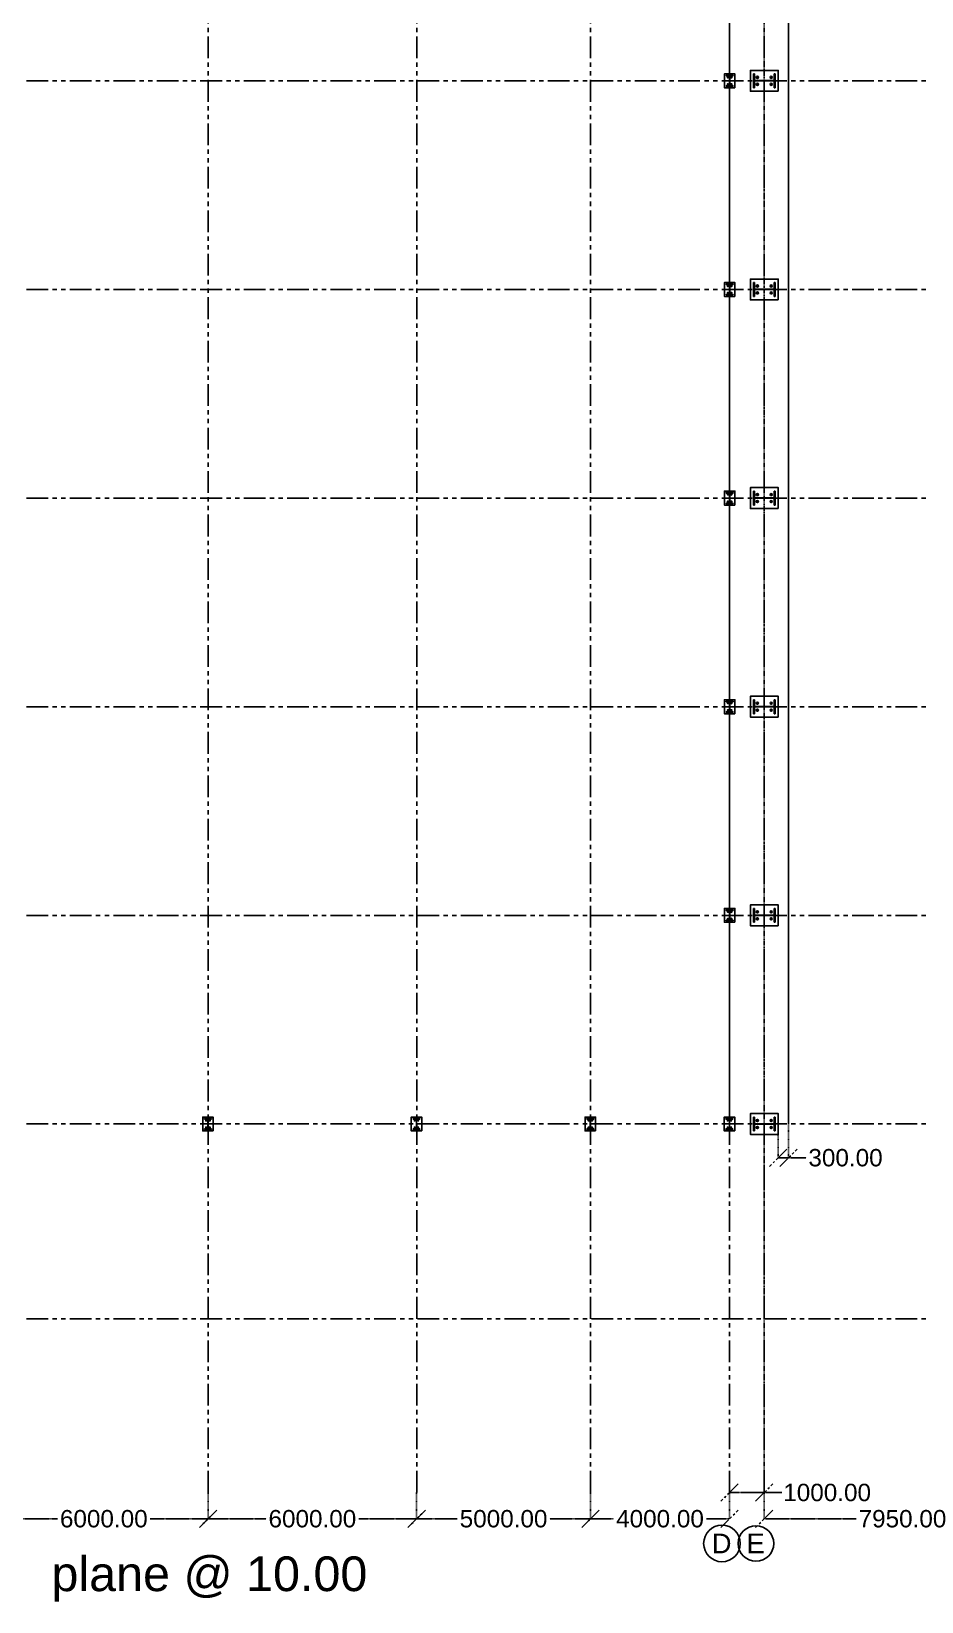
# Model space of a CAD drawing. Header units: inches. Extents: x 8519 to 881470, y -4476 to 84370.
# Drawn here: x 705604 to 731212, y -3130 to 42027 of the extents above; entities that cross this region are included whole.
import ezdxf

# ---------------------------------------------------------------- set-up
doc = ezdxf.new("R2010")
doc.units = ezdxf.units.IN
doc.header["$MEASUREMENT"] = 0
doc.header["$PDMODE"] = 34
doc.linetypes.add('ACAD_ISO03W100', pattern=[30, 12, -18])
doc.linetypes.add('PHANTOM2', pattern=[1.25, 0.625, -0.125, 0.125, -0.125, 0.125, -0.125])
for name, color, linetype in [('axis', 8, 'PHANTOM2'), ('columns', 2, 'Continuous'), ('dimensions', 1, 'PHANTOM2'), ('initial layout', 7, 'Continuous'), ('text', 3, 'Continuous')]:
    doc.layers.add(name, color=color, linetype=linetype)
doc.styles.get("Standard").update_dxf_attribs({"font": 'arial.ttf'})
doc.dimstyles.new('Dim_1', dxfattribs={"dimtxt": 500, "dimasz": 500, "dimexe": 0.0625, "dimexo": 0.0625, "dimgap": 100, "dimtad": 0, "dimtih": 1, "dimtoh": 1, "dimzin": 0, "dimdsep": 46, "dimtxsty": 'Standard', "dimblk": 'OBLIQUE', "dimcen": 0.09, "dimclrd": 256, "dimclre": 256, "dimclrt": 256, "dimadec": 0, "dimazin": 0, "dimtfac": 1, "dimtofl": 0, "dimtmove": 0, "dimatfit": 3, "dimfxl": 1, "dimtfillclr": 256, "dimtolj": 1, "dimtzin": 0, "dimlwe": -1, "dimarcsym": 0})

# ---------------------------------------------------------------- blocks, each defined once
blk = doc.blocks.new('_Oblique')
at = {"color": 0, "linetype": 'ByBlock', "lineweight": -2}
blk.add_line((-0.5, -0.5), (0.5, 0.5), dxfattribs=at)
blk = doc.blocks.new('*D15')
at = {"layer": 'Defpoints', "color": 0, "transparency": 16777216}
for p in [(727387, 10605), (727087, 10305), (727387, 9633)]:
    blk.add_point(p, dxfattribs=at)
at = {"layer": 'dimensions', "linetype": 'ACAD_ISO03W100', "transparency": 16777216}
for p, q in [((727387, 10605), (727387, 9633)), ((727087, 10305), (727087, 9633))]:
    blk.add_line(p, q, dxfattribs=at)
at = {"layer": 'dimensions', "lineweight": -2, "transparency": 16777216}
for p, q in [((727087, 9633), (727387, 9633)), ((727387, 9633), (727887, 9633))]:
    blk.add_line(p, q, dxfattribs=at)
at = {"layer": 'dimensions', "lineweight": -2, "transparency": 16777216, "xscale": 500, "yscale": 500, "zscale": 500, "rotation": 180}
blk.add_blockref('_Oblique', (727087, 9633), dxfattribs=at)
at = {"layer": 'dimensions', "lineweight": -2, "transparency": 16777216, "xscale": 500, "yscale": 500, "zscale": 500}
blk.add_blockref('_Oblique', (727387, 9633), dxfattribs=at)
at = {"layer": 'dimensions', "transparency": 16777216, "insert": (729024, 9633), "char_height": 500, "attachment_point": 5}
blk.add_mtext('\\A1;300.00', dxfattribs=at)
blk = doc.blocks.new('*D64')
at = {"layer": 'Defpoints', "color": 0, "transparency": 16777216}
for p in [(704687, 5), (710687, 5), (704687, -749)]:
    blk.add_point(p, dxfattribs=at)
at = {"layer": 'dimensions', "linetype": 'ACAD_ISO03W100', "transparency": 16777216}
for p, q in [((704687, 5), (704687, -750)), ((710687, 5), (710687, -750))]:
    blk.add_line(p, q, dxfattribs=at)
at = {"layer": 'dimensions', "lineweight": -2, "transparency": 16777216}
for p, q in [((704687, -749), (706355, -749)), ((710687, -749), (709020, -749))]:
    blk.add_line(p, q, dxfattribs=at)
at = {"layer": 'dimensions', "lineweight": -2, "transparency": 16777216, "xscale": 500, "yscale": 500, "zscale": 500, "rotation": 180}
blk.add_blockref('_Oblique', (704687, -749), dxfattribs=at)
at = {"layer": 'dimensions', "lineweight": -2, "transparency": 16777216, "xscale": 500, "yscale": 500, "zscale": 500}
blk.add_blockref('_Oblique', (710687, -749), dxfattribs=at)
at = {"layer": 'dimensions', "transparency": 16777216, "insert": (707687, -749), "char_height": 500, "attachment_point": 5}
blk.add_mtext('\\A1;6000.00', dxfattribs=at)
blk = doc.blocks.new('*D65')
at = {"layer": 'Defpoints', "color": 0, "transparency": 16777216}
for p in [(710687, 5), (716687, 5), (716687, -749)]:
    blk.add_point(p, dxfattribs=at)
at = {"layer": 'dimensions', "linetype": 'ACAD_ISO03W100', "transparency": 16777216}
for p, q in [((710687, 5), (710687, -750)), ((716687, 5), (716687, -750))]:
    blk.add_line(p, q, dxfattribs=at)
at = {"layer": 'dimensions', "lineweight": -2, "transparency": 16777216}
for p, q in [((710687, -749), (712355, -749)), ((716687, -749), (715020, -749))]:
    blk.add_line(p, q, dxfattribs=at)
at = {"layer": 'dimensions', "lineweight": -2, "transparency": 16777216, "xscale": 500, "yscale": 500, "zscale": 500, "rotation": 180}
blk.add_blockref('_Oblique', (710687, -749), dxfattribs=at)
at = {"layer": 'dimensions', "lineweight": -2, "transparency": 16777216, "xscale": 500, "yscale": 500, "zscale": 500}
blk.add_blockref('_Oblique', (716687, -749), dxfattribs=at)
at = {"layer": 'dimensions', "transparency": 16777216, "insert": (713687, -749), "char_height": 500, "attachment_point": 5}
blk.add_mtext('\\A1;6000.00', dxfattribs=at)
blk = doc.blocks.new('*D66')
at = {"layer": 'Defpoints', "color": 0, "transparency": 16777216}
for p in [(716687, 5), (721687, 5), (721687, -749)]:
    blk.add_point(p, dxfattribs=at)
at = {"layer": 'dimensions', "linetype": 'ACAD_ISO03W100', "transparency": 16777216}
for p, q in [((716687, 5), (716687, -750)), ((721687, 5), (721687, -750))]:
    blk.add_line(p, q, dxfattribs=at)
at = {"layer": 'dimensions', "lineweight": -2, "transparency": 16777216}
for p, q in [((716687, -749), (717856, -749)), ((721687, -749), (720519, -749))]:
    blk.add_line(p, q, dxfattribs=at)
at = {"layer": 'dimensions', "lineweight": -2, "transparency": 16777216, "xscale": 500, "yscale": 500, "zscale": 500, "rotation": 180}
blk.add_blockref('_Oblique', (716687, -749), dxfattribs=at)
at = {"layer": 'dimensions', "lineweight": -2, "transparency": 16777216, "xscale": 500, "yscale": 500, "zscale": 500}
blk.add_blockref('_Oblique', (721687, -749), dxfattribs=at)
at = {"layer": 'dimensions', "transparency": 16777216, "insert": (719187, -749), "char_height": 500, "attachment_point": 5}
blk.add_mtext('\\A1;5000.00', dxfattribs=at)
blk = doc.blocks.new('*D67')
at = {"layer": 'Defpoints', "color": 0, "transparency": 16777216}
for p in [(721687, 5), (725687, 5), (725687, -749)]:
    blk.add_point(p, dxfattribs=at)
at = {"layer": 'dimensions', "linetype": 'ACAD_ISO03W100', "transparency": 16777216}
for p, q in [((721687, 5), (721687, -750)), ((725687, 5), (725687, -750))]:
    blk.add_line(p, q, dxfattribs=at)
at = {"layer": 'dimensions', "lineweight": -2, "transparency": 16777216}
for p, q in [((721687, -749), (722346, -749)), ((725687, -749), (725029, -749))]:
    blk.add_line(p, q, dxfattribs=at)
at = {"layer": 'dimensions', "lineweight": -2, "transparency": 16777216, "xscale": 500, "yscale": 500, "zscale": 500, "rotation": 180}
blk.add_blockref('_Oblique', (721687, -749), dxfattribs=at)
at = {"layer": 'dimensions', "lineweight": -2, "transparency": 16777216, "xscale": 500, "yscale": 500, "zscale": 500}
blk.add_blockref('_Oblique', (725687, -749), dxfattribs=at)
at = {"layer": 'dimensions', "transparency": 16777216, "insert": (723687, -749), "char_height": 500, "attachment_point": 5}
blk.add_mtext('\\A1;4000.00', dxfattribs=at)
blk = doc.blocks.new('*D68')
at = {"layer": 'Defpoints', "color": 0, "transparency": 16777216}
for p in [(725687, 5), (726687, 5), (726687, 5)]:
    blk.add_point(p, dxfattribs=at)
at = {"layer": 'dimensions', "lineweight": -2, "transparency": 16777216}
for p, q in [((725687, 5), (726687, 5)), ((726687, 5), (727187, 5))]:
    blk.add_line(p, q, dxfattribs=at)
at = {"layer": 'dimensions', "lineweight": -2, "transparency": 16777216, "xscale": 500, "yscale": 500, "zscale": 500, "rotation": 180}
blk.add_blockref('_Oblique', (725687, 5), dxfattribs=at)
at = {"layer": 'dimensions', "lineweight": -2, "transparency": 16777216, "xscale": 500, "yscale": 500, "zscale": 500}
blk.add_blockref('_Oblique', (726687, 5), dxfattribs=at)
at = {"layer": 'dimensions', "transparency": 16777216, "insert": (728495, 5), "char_height": 500, "attachment_point": 5}
blk.add_mtext('\\A1;1000.00', dxfattribs=at)
blk = doc.blocks.new('*D72')
at = {"layer": 'Defpoints', "color": 0, "transparency": 16777216}
for p in [(726687, 5), (734637, 5), (734637, -749)]:
    blk.add_point(p, dxfattribs=at)
at = {"layer": 'dimensions', "linetype": 'ACAD_ISO03W100', "transparency": 16777216}
for p, q in [((726687, 5), (726687, -750)), ((734637, 5), (734637, -750))]:
    blk.add_line(p, q, dxfattribs=at)
at = {"layer": 'dimensions', "lineweight": -2, "transparency": 16777216}
for p, q in [((726687, -749), (729333, -749)), ((734637, -749), (731991, -749))]:
    blk.add_line(p, q, dxfattribs=at)
at = {"layer": 'dimensions', "lineweight": -2, "transparency": 16777216, "xscale": 500, "yscale": 500, "zscale": 500, "rotation": 180}
blk.add_blockref('_Oblique', (726687, -749), dxfattribs=at)
at = {"layer": 'dimensions', "lineweight": -2, "transparency": 16777216, "xscale": 500, "yscale": 500, "zscale": 500}
blk.add_blockref('_Oblique', (734637, -749), dxfattribs=at)
at = {"layer": 'dimensions', "transparency": 16777216, "insert": (730662, -749), "char_height": 500, "attachment_point": 5}
blk.add_mtext('\\A1;7950.00', dxfattribs=at)
blk = doc.blocks.new('*D226')
at = {"layer": 'Defpoints', "color": 0, "transparency": 16777216}
for p in [(725687, 83038), (726687, 81764), (726687, 5)]:
    blk.add_point(p, dxfattribs=at)
at = {"layer": 'dimensions', "linetype": 'ACAD_ISO03W100', "transparency": 16777216}
for p, q in [((725687, 83038), (725687, 81764)), ((726687, 5), (726687, 81764))]:
    blk.add_line(p, q, dxfattribs=at)
at = {"layer": 'dimensions', "lineweight": -2, "transparency": 16777216}
for p, q in [((725687, 81764), (726687, 81764)), ((726687, 81764), (727187, 81764))]:
    blk.add_line(p, q, dxfattribs=at)
at = {"layer": 'dimensions', "lineweight": -2, "transparency": 16777216, "xscale": 500, "yscale": 500, "zscale": 500, "rotation": 180}
blk.add_blockref('_Oblique', (725687, 81764), dxfattribs=at)
at = {"layer": 'dimensions', "lineweight": -2, "transparency": 16777216, "xscale": 500, "yscale": 500, "zscale": 500}
blk.add_blockref('_Oblique', (726687, 81764), dxfattribs=at)
at = {"layer": 'dimensions', "transparency": 16777216, "insert": (728495, 81764), "char_height": 500, "attachment_point": 5}
blk.add_mtext('\\A1;1000.00', dxfattribs=at)
blk = doc.blocks.new('*D227')
at = {"layer": 'Defpoints', "color": 0, "transparency": 16777216}
for p in [(726687, 83038), (726687, 81764), (726687, 5)]:
    blk.add_point(p, dxfattribs=at)
at = {"layer": 'dimensions', "linetype": 'ACAD_ISO03W100', "transparency": 16777216}
for p in [(726687, 83038), (726687, 5)]:
    blk.add_line(p, (726687, 81764), dxfattribs=at)
at = {"layer": 'dimensions', "lineweight": -2, "transparency": 16777216}
for q in [(726187, 81764), (727687, 81764)]:
    blk.add_line((726687, 81764), q, dxfattribs=at)
at = {"layer": 'dimensions', "lineweight": -2, "transparency": 16777216, "xscale": 500, "yscale": 500, "zscale": 500}
blk.add_blockref('_Oblique', (726687, 81764), dxfattribs=at)
at = {"layer": 'dimensions', "lineweight": -2, "transparency": 16777216, "xscale": 500, "yscale": 500, "zscale": 500, "rotation": 180}
blk.add_blockref('_Oblique', (726687, 81764), dxfattribs=at)
at = {"layer": 'dimensions', "transparency": 16777216, "insert": (728436, 81764), "char_height": 500, "attachment_point": 5}
blk.add_mtext('\\A1;0.00', dxfattribs=at)

msp = doc.modelspace()

# ---------------------------------------------------------------- linework, layer by layer
at = {"layer": 'axis', "ltscale": 1000}
for p, q in [((710687.275, 5.309), (710687.275, 83038.138)), ((716687.275, 5.309), (716687.275, 83038.138)), ((721687.275, 5.309), (721687.275, 83038.138)), ((725687.275, 5.309), (725687.275, 83038.138)), ((726687.275, 5.309), (726687.275, 83038.138)), ((753587.275, 40605.309), (661787.275, 40605.309)), ((753587.275, 40605.309), (661787.275, 40605.309)), ((753587.275, 40605.309), (661787.275, 40605.309)), ((753587.275, 40605.309), (661787.275, 40605.309)), ((753587.275, 34605.309), (661787.275, 34605.309)), ((753587.275, 34605.309), (661787.275, 34605.309)), ((753587.275, 34605.309), (661787.275, 34605.309)), ((753587.275, 34605.309), (661787.275, 34605.309)), ((753587.275, 28605.309), (661787.275, 28605.309)), ((753587.275, 28605.309), (661787.275, 28605.309)), ((753587.275, 28605.309), (661787.275, 28605.309)), ((753587.275, 28605.309), (661787.275, 28605.309)), ((753587.275, 22605.309), (661787.275, 22605.309)), ((753587.275, 22605.309), (661787.275, 22605.309)), ((753587.275, 22605.309), (661787.275, 22605.309)), ((753587.275, 22605.309), (661787.275, 22605.309)), ((753587.275, 16605.309), (661787.275, 16605.309)), ((753587.275, 16605.309), (661787.275, 16605.309)), ((753587.275, 16605.309), (661787.275, 16605.309)), ((753587.275, 16605.309), (661787.275, 16605.309)), ((753587.275, 10605.309), (661787.275, 10605.309)), ((753587.275, 10605.309), (661787.275, 10605.309)), ((753587.275, 10605.309), (661787.275, 10605.309)), ((753587.275, 10605.309), (661787.275, 10605.309)), ((753587.275, 5005.309), (661787.275, 5005.309))]:
    msp.add_line(p, q, dxfattribs=at)
at = {"layer": 'columns'}
for p, q in [((725589.775, 40762.809), (725789.775, 40762.809)), ((725589.775, 40747.809), (725589.775, 40762.809)), ((725589.775, 40747.809), (725789.775, 40747.809)), ((725639.775, 40705.309), (725619.775, 40705.309)), ((725639.775, 40685.309), (725639.775, 40725.309)), ((725639.775, 40705.309), (725659.775, 40705.309)), ((725687.275, 40455.309), (725687.275, 40755.309)), ((725692.275, 40455.309), (725692.275, 40755.309)), ((725739.775, 40705.309), (725719.775, 40705.309)), ((725739.775, 40685.309), (725739.775, 40725.309)), ((725739.775, 40705.309), (725759.775, 40705.309)), ((725789.775, 40747.809), (725789.775, 40762.809)), ((726372.262, 40805.313), (726372.262, 40405.313)), ((726402.262, 40805.313), (726372.262, 40805.313)), ((726402.262, 40805.313), (726402.262, 40405.313)), ((726527.262, 40705.313), (726447.262, 40705.313)), ((726487.262, 40705.313), (726487.262, 40745.313)), ((726487.262, 40705.313), (726487.262, 40665.313)), ((726927.262, 40705.313), (726847.262, 40705.313)), ((726887.262, 40705.313), (726887.262, 40745.313)), ((726887.262, 40705.313), (726887.262, 40665.313)), ((726972.262, 40805.313), (726972.262, 40405.313)), ((727002.262, 40805.313), (726972.262, 40805.313)), ((727002.262, 40805.313), (727002.262, 40405.313)), ((725589.775, 40462.809), (725789.775, 40462.809)), ((725589.775, 40447.809), (725589.775, 40462.809)), ((725589.775, 40447.809), (725789.775, 40447.809)), ((725639.775, 40505.309), (725619.775, 40505.309)), ((725639.775, 40485.309), (725639.775, 40525.309)), ((725639.775, 40505.309), (725659.775, 40505.309)), ((725739.775, 40505.309), (725719.775, 40505.309)), ((725739.775, 40485.309), (725739.775, 40525.309)), ((725739.775, 40505.309), (725759.775, 40505.309)), ((725789.775, 40447.809), (725789.775, 40462.809)), ((726402.262, 40405.313), (726372.262, 40405.313)), ((726987.262, 40610.313), (726387.262, 40610.313)), ((726987.262, 40600.313), (726387.262, 40600.313)), ((726527.262, 40505.313), (726447.262, 40505.313)), ((726487.262, 40505.313), (726487.262, 40545.313)), ((726487.262, 40505.313), (726487.262, 40465.313)), ((726927.262, 40505.313), (726847.262, 40505.313)), ((726887.262, 40505.313), (726887.262, 40545.313)), ((726887.262, 40505.313), (726887.262, 40465.313)), ((727002.262, 40405.313), (726972.262, 40405.313)), ((726372.262, 34805.313), (726372.262, 34405.313)), ((726402.262, 34805.313), (726372.262, 34805.313)), ((726402.262, 34805.313), (726402.262, 34405.313)), ((726972.262, 34805.313), (726972.262, 34405.313)), ((727002.262, 34805.313), (726972.262, 34805.313)), ((727002.262, 34805.313), (727002.262, 34405.313)), ((725589.775, 34762.809), (725789.775, 34762.809)), ((725589.775, 34747.809), (725589.775, 34762.809)), ((725589.775, 34747.809), (725789.775, 34747.809)), ((725589.775, 34462.809), (725789.775, 34462.809)), ((725589.775, 34447.809), (725589.775, 34462.809)), ((725589.775, 34447.809), (725789.775, 34447.809)), ((725639.775, 34705.309), (725619.775, 34705.309)), ((725639.775, 34505.309), (725619.775, 34505.309)), ((725639.775, 34685.309), (725639.775, 34725.309)), ((725639.775, 34705.309), (725659.775, 34705.309)), ((725639.775, 34485.309), (725639.775, 34525.309)), ((725639.775, 34505.309), (725659.775, 34505.309)), ((725687.275, 34455.309), (725687.275, 34755.309)), ((725692.275, 34455.309), (725692.275, 34755.309)), ((725739.775, 34705.309), (725719.775, 34705.309)), ((725739.775, 34505.309), (725719.775, 34505.309)), ((725739.775, 34685.309), (725739.775, 34725.309)), ((725739.775, 34705.309), (725759.775, 34705.309)), ((725739.775, 34485.309), (725739.775, 34525.309)), ((725739.775, 34505.309), (725759.775, 34505.309)), ((725789.775, 34747.809), (725789.775, 34762.809)), ((725789.775, 34447.809), (725789.775, 34462.809)), ((726402.262, 34405.313), (726372.262, 34405.313)), ((726987.262, 34610.313), (726387.262, 34610.313)), ((726987.262, 34600.313), (726387.262, 34600.313)), ((726527.262, 34705.313), (726447.262, 34705.313)), ((726527.262, 34505.313), (726447.262, 34505.313)), ((726487.262, 34705.313), (726487.262, 34745.313)), ((726487.262, 34705.313), (726487.262, 34665.313)), ((726487.262, 34505.313), (726487.262, 34545.313)), ((726487.262, 34505.313), (726487.262, 34465.313)), ((726927.262, 34705.313), (726847.262, 34705.313)), ((726927.262, 34505.313), (726847.262, 34505.313)), ((726887.262, 34705.313), (726887.262, 34745.313)), ((726887.262, 34705.313), (726887.262, 34665.313)), ((726887.262, 34505.313), (726887.262, 34545.313)), ((726887.262, 34505.313), (726887.262, 34465.313)), ((727002.262, 34405.313), (726972.262, 34405.313)), ((725589.775, 28762.809), (725789.775, 28762.809)), ((725589.775, 28747.809), (725589.775, 28762.809)), ((725589.775, 28747.809), (725789.775, 28747.809)), ((725589.775, 28462.809), (725789.775, 28462.809)), ((725589.775, 28447.809), (725589.775, 28462.809)), ((725639.775, 28705.309), (725619.775, 28705.309)), ((725639.775, 28505.309), (725619.775, 28505.309)), ((725639.775, 28685.309), (725639.775, 28725.309)), ((725639.775, 28705.309), (725659.775, 28705.309)), ((725639.775, 28485.309), (725639.775, 28525.309)), ((725639.775, 28505.309), (725659.775, 28505.309)), ((725687.275, 28455.309), (725687.275, 28755.309)), ((725692.275, 28455.309), (725692.275, 28755.309)), ((725739.775, 28705.309), (725719.775, 28705.309)), ((725739.775, 28505.309), (725719.775, 28505.309)), ((725739.775, 28685.309), (725739.775, 28725.309)), ((725739.775, 28705.309), (725759.775, 28705.309)), ((725739.775, 28485.309), (725739.775, 28525.309)), ((725739.775, 28505.309), (725759.775, 28505.309)), ((725789.775, 28747.809), (725789.775, 28762.809)), ((725789.775, 28447.809), (725789.775, 28462.809)), ((726372.262, 28805.313), (726372.262, 28405.313)), ((726402.262, 28805.313), (726372.262, 28805.313)), ((726987.262, 28610.313), (726387.262, 28610.313)), ((726987.262, 28600.313), (726387.262, 28600.313)), ((726402.262, 28805.313), (726402.262, 28405.313)), ((726527.262, 28705.313), (726447.262, 28705.313)), ((726527.262, 28505.313), (726447.262, 28505.313)), ((726487.262, 28705.313), (726487.262, 28745.313)), ((726487.262, 28705.313), (726487.262, 28665.313)), ((726487.262, 28505.313), (726487.262, 28545.313)), ((726487.262, 28505.313), (726487.262, 28465.313)), ((726927.262, 28705.313), (726847.262, 28705.313)), ((726927.262, 28505.313), (726847.262, 28505.313)), ((726887.262, 28705.313), (726887.262, 28745.313)), ((726887.262, 28705.313), (726887.262, 28665.313)), ((726887.262, 28505.313), (726887.262, 28545.313)), ((726887.262, 28505.313), (726887.262, 28465.313)), ((726972.262, 28805.313), (726972.262, 28405.313)), ((727002.262, 28805.313), (726972.262, 28805.313)), ((727002.262, 28805.313), (727002.262, 28405.313)), ((725589.775, 28447.809), (725789.775, 28447.809)), ((726402.262, 28405.313), (726372.262, 28405.313)), ((727002.262, 28405.313), (726972.262, 28405.313)), ((725589.775, 22762.809), (725789.775, 22762.809)), ((725589.775, 22747.809), (725589.775, 22762.809)), ((725589.775, 22747.809), (725789.775, 22747.809)), ((725639.775, 22705.309), (725619.775, 22705.309)), ((725639.775, 22685.309), (725639.775, 22725.309)), ((725639.775, 22705.309), (725659.775, 22705.309)), ((725687.275, 22455.309), (725687.275, 22755.309)), ((725692.275, 22455.309), (725692.275, 22755.309)), ((725739.775, 22705.309), (725719.775, 22705.309)), ((725739.775, 22685.309), (725739.775, 22725.309)), ((725739.775, 22705.309), (725759.775, 22705.309)), ((725789.775, 22747.809), (725789.775, 22762.809)), ((726372.262, 22805.313), (726372.262, 22405.313)), ((726402.262, 22805.313), (726372.262, 22805.313)), ((726987.262, 22610.313), (726387.262, 22610.313)), ((726987.262, 22600.313), (726387.262, 22600.313)), ((726402.262, 22805.313), (726402.262, 22405.313)), ((726527.262, 22705.313), (726447.262, 22705.313)), ((726487.262, 22705.313), (726487.262, 22745.313)), ((726487.262, 22705.313), (726487.262, 22665.313)), ((726927.262, 22705.313), (726847.262, 22705.313)), ((726887.262, 22705.313), (726887.262, 22745.313)), ((726887.262, 22705.313), (726887.262, 22665.313)), ((726972.262, 22805.313), (726972.262, 22405.313)), ((727002.262, 22805.313), (726972.262, 22805.313)), ((727002.262, 22805.313), (727002.262, 22405.313)), ((725589.775, 22462.809), (725789.775, 22462.809)), ((725589.775, 22447.809), (725589.775, 22462.809)), ((725589.775, 22447.809), (725789.775, 22447.809)), ((725639.775, 22505.309), (725619.775, 22505.309)), ((725639.775, 22485.309), (725639.775, 22525.309)), ((725639.775, 22505.309), (725659.775, 22505.309)), ((725739.775, 22505.309), (725719.775, 22505.309)), ((725739.775, 22485.309), (725739.775, 22525.309)), ((725739.775, 22505.309), (725759.775, 22505.309)), ((725789.775, 22447.809), (725789.775, 22462.809)), ((726402.262, 22405.313), (726372.262, 22405.313)), ((726527.262, 22505.313), (726447.262, 22505.313)), ((726487.262, 22505.313), (726487.262, 22545.313)), ((726487.262, 22505.313), (726487.262, 22465.313)), ((726927.262, 22505.313), (726847.262, 22505.313)), ((726887.262, 22505.313), (726887.262, 22545.313)), ((726887.262, 22505.313), (726887.262, 22465.313)), ((727002.262, 22405.313), (726972.262, 22405.313)), ((725589.775, 16762.809), (725789.775, 16762.809)), ((725589.775, 16747.809), (725589.775, 16762.809)), ((725589.775, 16747.809), (725789.775, 16747.809)), ((725639.775, 16685.309), (725639.775, 16725.309)), ((725687.275, 16455.309), (725687.275, 16755.309)), ((725692.275, 16455.309), (725692.275, 16755.309)), ((725739.775, 16685.309), (725739.775, 16725.309)), ((725789.775, 16747.809), (725789.775, 16762.809)), ((726372.262, 16805.313), (726372.262, 16405.313)), ((726402.262, 16805.313), (726372.262, 16805.313)), ((726402.262, 16805.313), (726402.262, 16405.313)), ((726487.262, 16705.313), (726487.262, 16745.313)), ((726887.262, 16705.313), (726887.262, 16745.313)), ((726972.262, 16805.313), (726972.262, 16405.313)), ((727002.262, 16805.313), (726972.262, 16805.313)), ((727002.262, 16805.313), (727002.262, 16405.313)), ((725589.775, 16462.809), (725789.775, 16462.809)), ((725589.775, 16447.809), (725589.775, 16462.809)), ((725589.775, 16447.809), (725789.775, 16447.809)), ((725639.775, 16705.309), (725619.775, 16705.309)), ((725639.775, 16505.309), (725619.775, 16505.309)), ((725639.775, 16705.309), (725659.775, 16705.309)), ((725639.775, 16485.309), (725639.775, 16525.309)), ((725639.775, 16505.309), (725659.775, 16505.309)), ((725739.775, 16705.309), (725719.775, 16705.309)), ((725739.775, 16505.309), (725719.775, 16505.309)), ((725739.775, 16705.309), (725759.775, 16705.309)), ((725739.775, 16485.309), (725739.775, 16525.309)), ((725739.775, 16505.309), (725759.775, 16505.309)), ((725789.775, 16447.809), (725789.775, 16462.809)), ((726402.262, 16405.313), (726372.262, 16405.313)), ((726987.262, 16610.313), (726387.262, 16610.313)), ((726987.262, 16600.313), (726387.262, 16600.313)), ((726527.262, 16705.313), (726447.262, 16705.313)), ((726527.262, 16505.313), (726447.262, 16505.313)), ((726487.262, 16705.313), (726487.262, 16665.313)), ((726487.262, 16505.313), (726487.262, 16545.313)), ((726487.262, 16505.313), (726487.262, 16465.313)), ((726927.262, 16705.313), (726847.262, 16705.313)), ((726927.262, 16505.313), (726847.262, 16505.313)), ((726887.262, 16705.313), (726887.262, 16665.313)), ((726887.262, 16505.313), (726887.262, 16545.313)), ((726887.262, 16505.313), (726887.262, 16465.313)), ((727002.262, 16405.313), (726972.262, 16405.313)), ((710582.275, 10762.809), (710782.275, 10762.809)), ((710582.275, 10747.809), (710582.275, 10762.809)), ((710582.275, 10747.809), (710782.275, 10747.809)), ((710582.275, 10462.809), (710782.275, 10462.809)), ((710582.275, 10447.809), (710582.275, 10462.809)), ((710582.275, 10447.809), (710782.275, 10447.809)), ((710632.275, 10705.309), (710612.275, 10705.309)), ((710632.275, 10505.309), (710612.275, 10505.309)), ((710632.275, 10685.309), (710632.275, 10725.309)), ((710632.275, 10705.309), (710652.275, 10705.309)), ((710632.275, 10485.309), (710632.275, 10525.309)), ((710632.275, 10505.309), (710652.275, 10505.309)), ((710679.775, 10455.309), (710679.775, 10755.309)), ((710684.775, 10455.309), (710684.775, 10755.309)), ((710732.275, 10705.309), (710712.275, 10705.309)), ((710732.275, 10505.309), (710712.275, 10505.309)), ((710732.275, 10685.309), (710732.275, 10725.309)), ((710732.275, 10705.309), (710752.275, 10705.309)), ((710732.275, 10485.309), (710732.275, 10525.309)), ((710732.275, 10505.309), (710752.275, 10505.309)), ((710782.275, 10747.809), (710782.275, 10762.809)), ((710782.275, 10447.809), (710782.275, 10462.809)), ((716582.275, 10762.809), (716782.275, 10762.809)), ((716582.275, 10747.809), (716582.275, 10762.809)), ((716582.275, 10747.809), (716782.275, 10747.809)), ((716582.275, 10462.809), (716782.275, 10462.809)), ((716582.275, 10447.809), (716582.275, 10462.809)), ((716582.275, 10447.809), (716782.275, 10447.809)), ((716632.275, 10705.309), (716612.275, 10705.309)), ((716632.275, 10505.309), (716612.275, 10505.309)), ((716632.275, 10685.309), (716632.275, 10725.309)), ((716632.275, 10705.309), (716652.275, 10705.309)), ((716632.275, 10485.309), (716632.275, 10525.309)), ((716632.275, 10505.309), (716652.275, 10505.309)), ((716679.775, 10455.309), (716679.775, 10755.309)), ((716684.775, 10455.309), (716684.775, 10755.309)), ((716732.275, 10705.309), (716712.275, 10705.309)), ((716732.275, 10505.309), (716712.275, 10505.309)), ((716732.275, 10685.309), (716732.275, 10725.309)), ((716732.275, 10705.309), (716752.275, 10705.309)), ((716732.275, 10485.309), (716732.275, 10525.309)), ((716732.275, 10505.309), (716752.275, 10505.309)), ((716782.275, 10747.809), (716782.275, 10762.809)), ((716782.275, 10447.809), (716782.275, 10462.809)), ((721582.275, 10762.809), (721782.275, 10762.809)), ((721582.275, 10747.809), (721582.275, 10762.809)), ((721582.275, 10747.809), (721782.275, 10747.809)), ((721582.275, 10462.809), (721782.275, 10462.809)), ((721582.275, 10447.809), (721582.275, 10462.809)), ((721582.275, 10447.809), (721782.275, 10447.809)), ((721632.275, 10705.309), (721612.275, 10705.309)), ((721632.275, 10505.309), (721612.275, 10505.309)), ((721632.275, 10685.309), (721632.275, 10725.309)), ((721632.275, 10705.309), (721652.275, 10705.309)), ((721632.275, 10485.309), (721632.275, 10525.309)), ((721632.275, 10505.309), (721652.275, 10505.309)), ((721679.775, 10455.309), (721679.775, 10755.309)), ((721684.775, 10455.309), (721684.775, 10755.309)), ((721732.275, 10705.309), (721712.275, 10705.309)), ((721732.275, 10505.309), (721712.275, 10505.309)), ((721732.275, 10685.309), (721732.275, 10725.309)), ((721732.275, 10705.309), (721752.275, 10705.309)), ((721732.275, 10485.309), (721732.275, 10525.309)), ((721732.275, 10505.309), (721752.275, 10505.309)), ((721782.275, 10747.809), (721782.275, 10762.809)), ((721782.275, 10447.809), (721782.275, 10462.809)), ((725584.775, 10762.809), (725784.775, 10762.809)), ((725584.775, 10747.809), (725584.775, 10762.809)), ((725584.775, 10747.809), (725784.775, 10747.809)), ((725584.775, 10462.809), (725784.775, 10462.809)), ((725584.775, 10447.809), (725584.775, 10462.809)), ((725584.775, 10447.809), (725784.775, 10447.809)), ((725634.775, 10705.309), (725614.775, 10705.309)), ((725634.775, 10505.309), (725614.775, 10505.309)), ((725634.775, 10685.309), (725634.775, 10725.309)), ((725634.775, 10705.309), (725654.775, 10705.309)), ((725634.775, 10485.309), (725634.775, 10525.309)), ((725634.775, 10505.309), (725654.775, 10505.309)), ((725682.275, 10455.309), (725682.275, 10755.309)), ((725687.275, 10455.309), (725687.275, 10755.309)), ((725734.775, 10705.309), (725714.775, 10705.309)), ((725734.775, 10505.309), (725714.775, 10505.309)), ((725734.775, 10685.309), (725734.775, 10725.309)), ((725734.775, 10705.309), (725754.775, 10705.309)), ((725734.775, 10485.309), (725734.775, 10525.309)), ((725734.775, 10505.309), (725754.775, 10505.309)), ((725784.775, 10747.809), (725784.775, 10762.809)), ((725784.775, 10447.809), (725784.775, 10462.809)), ((726372.275, 10805.309), (726372.275, 10405.309)), ((726402.275, 10805.309), (726372.275, 10805.309)), ((726402.275, 10405.309), (726372.275, 10405.309)), ((726987.275, 10610.309), (726387.275, 10610.309)), ((726987.275, 10600.309), (726387.275, 10600.309)), ((726402.275, 10805.309), (726402.275, 10405.309)), ((726527.275, 10705.309), (726447.275, 10705.309)), ((726527.275, 10505.309), (726447.275, 10505.309)), ((726487.275, 10705.309), (726487.275, 10745.309)), ((726487.275, 10705.309), (726487.275, 10665.309)), ((726487.275, 10505.309), (726487.275, 10545.309)), ((726487.275, 10505.309), (726487.275, 10465.309)), ((726927.275, 10705.309), (726847.275, 10705.309)), ((726927.275, 10505.309), (726847.275, 10505.309)), ((726887.275, 10705.309), (726887.275, 10745.309)), ((726887.275, 10705.309), (726887.275, 10665.309)), ((726887.275, 10505.309), (726887.275, 10545.309)), ((726887.275, 10505.309), (726887.275, 10465.309)), ((726972.275, 10805.309), (726972.275, 10405.309)), ((727002.275, 10805.309), (726972.275, 10805.309)), ((727002.275, 10405.309), (726972.275, 10405.309)), ((727002.275, 10805.309), (727002.275, 10405.309))]:
    msp.add_line(p, q, dxfattribs=at)
for points in [[(725839.775, 40405.309), (725839.775, 40805.309), (725539.775, 40805.309), (725539.775, 40405.309)], [(727087.262, 40305.313), (726287.262, 40305.313), (726287.262, 40905.313), (727087.262, 40905.313)], [(725839.775, 34405.309), (725839.775, 34805.309), (725539.775, 34805.309), (725539.775, 34405.309)], [(727087.262, 34305.313), (726287.262, 34305.313), (726287.262, 34905.313), (727087.262, 34905.313)], [(727087.262, 28305.313), (726287.262, 28305.313), (726287.262, 28905.313), (727087.262, 28905.313)], [(725839.775, 28405.309), (725839.775, 28805.309), (725539.775, 28805.309), (725539.775, 28405.309)], [(725839.775, 22405.309), (725839.775, 22805.309), (725539.775, 22805.309), (725539.775, 22405.309)], [(727087.262, 22305.313), (726287.262, 22305.313), (726287.262, 22905.313), (727087.262, 22905.313)], [(725839.775, 16405.309), (725839.775, 16805.309), (725539.775, 16805.309), (725539.775, 16405.309)], [(727087.262, 16305.313), (726287.262, 16305.313), (726287.262, 16905.313), (727087.262, 16905.313)], [(727087.275, 10305.309), (726287.275, 10305.309), (726287.275, 10905.309), (727087.275, 10905.309)], [(710832.275, 10405.309), (710832.275, 10805.309), (710532.275, 10805.309), (710532.275, 10405.309)], [(716832.275, 10405.309), (716832.275, 10805.309), (716532.275, 10805.309), (716532.275, 10405.309)], [(721832.275, 10405.309), (721832.275, 10805.309), (721532.275, 10805.309), (721532.275, 10405.309)], [(725834.775, 10405.309), (725834.775, 10805.309), (725534.775, 10805.309), (725534.775, 10405.309)]]:
    msp.add_lwpolyline(points, close=True, dxfattribs=at)
for centre, radius in [((725639.775, 40705.309), 15), ((725739.775, 40705.309), 15), ((726487.262, 40705.313), 30), ((726887.262, 40705.313), 30), ((725639.775, 40505.309), 15), ((725739.775, 40505.309), 15), ((726487.262, 40505.313), 30), ((726887.262, 40505.313), 30), ((725639.775, 34705.309), 15), ((725639.775, 34505.309), 15), ((725739.775, 34705.309), 15), ((725739.775, 34505.309), 15), ((726487.262, 34705.313), 30), ((726487.262, 34505.313), 30), ((726887.262, 34705.313), 30), ((726887.262, 34505.313), 30), ((725639.775, 28705.309), 15), ((725639.775, 28505.309), 15), ((725739.775, 28705.309), 15), ((725739.775, 28505.309), 15), ((726487.262, 28705.313), 30), ((726487.262, 28505.313), 30), ((726887.262, 28705.313), 30), ((726887.262, 28505.313), 30), ((725639.775, 22705.309), 15), ((725739.775, 22705.309), 15), ((726487.262, 22705.313), 30), ((726887.262, 22705.313), 30), ((725639.775, 22505.309), 15), ((725739.775, 22505.309), 15), ((726487.262, 22505.313), 30), ((726887.262, 22505.313), 30), ((725639.775, 16705.309), 15), ((725739.775, 16705.309), 15), ((726487.262, 16705.313), 30), ((726887.262, 16705.313), 30), ((725639.775, 16505.309), 15), ((725739.775, 16505.309), 15), ((726487.262, 16505.313), 30), ((726887.262, 16505.313), 30), ((710632.275, 10705.309), 15), ((710632.275, 10505.309), 15), ((710732.275, 10705.309), 15), ((710732.275, 10505.309), 15), ((716632.275, 10705.309), 15), ((716632.275, 10505.309), 15), ((716732.275, 10705.309), 15), ((716732.275, 10505.309), 15), ((721632.275, 10705.309), 15), ((721632.275, 10505.309), 15), ((721732.275, 10705.309), 15), ((721732.275, 10505.309), 15), ((725634.775, 10705.309), 15), ((725634.775, 10505.309), 15), ((725734.775, 10705.309), 15), ((725734.775, 10505.309), 15), ((726487.275, 10705.309), 30), ((726487.275, 10505.309), 30), ((726887.275, 10705.309), 30), ((726887.275, 10505.309), 30)]:
    msp.add_circle(centre, radius, dxfattribs=at)
at = {"layer": 'initial layout'}
for p, q in [((725684.775, 10605.309), (725690.278, 76205.313)), ((727386.202, 10905.307), (727386.202, 76205.313)), ((727387.275, 10605.309), (727386.202, 10905.307))]:
    msp.add_line(p, q, dxfattribs=at)
at = {"layer": 'text'}
for centre, radius in [((725468.482, -1458.12), 525.687), ((726447.292, -1458.12), 510.993)]:
    msp.add_circle(centre, radius, dxfattribs=at)

# ---------------------------------------------------------------- texts
for s, height, p in [('D', 564.824, (725174.127, -1740.532)), ('E', 564.824, (726174.127, -1740.532)), ('plane @ 10.00', 997.80206, (706181.313, -2829.007))]:
    msp.add_text(s, height=height, dxfattribs=at).set_placement(p)

# ---------------------------------------------------------------- dimensions: what is measured, and where the dimension line sits
at = {"layer": 'dimensions'}
for base, p1, p2, picture, middle in [((726687.275, 81763.737), (725687.275, 83038.138), (726687.275, 5.309), '*D226', (728494.983, 81763.737)), ((726687.274598907, 81763.736994974), (726687.274598907, 5.308869728), (726687.274598907, 83038.137753574), '*D227', (728435.808023191, 81763.736994974)), ((727387.275, 9632.704), (727087.275, 10305.309), (727387.275, 10605.309), '*D15', (729024.11, 9632.704)), ((704687.275, -749.442), (710687.275, 5.309), (704687.275, 5.309), '*D64', (707687.275, -749.442)), ((716687.275, -749.442), (710687.275, 5.309), (716687.275, 5.309), '*D65', (713687.275, -749.442)), ((721687.275, -749.442), (716687.275, 5.309), (721687.275, 5.309), '*D66', (719187.275, -749.442)), ((725687.275, -749.442), (721687.275, 5.309), (725687.275, 5.309), '*D67', (723687.275, -749.442)), ((726687.275, 5.309), (725687.275, 5.309), (726687.275, 5.309), '*D68', (728494.983, 5.309)), ((734637.275, -749.442), (726687.275, 5.309), (734637.275, 5.309), '*D72', (730662.275, -749.442))]:
    dim = msp.add_linear_dim(base=base, p1=p1, p2=p2, dimstyle='Dim_1', dxfattribs=at)
    dim.commit()
    dim.dimension.update_dxf_attribs({"geometry": picture, "text_midpoint": middle})

doc.saveas('drawing.dxf')
